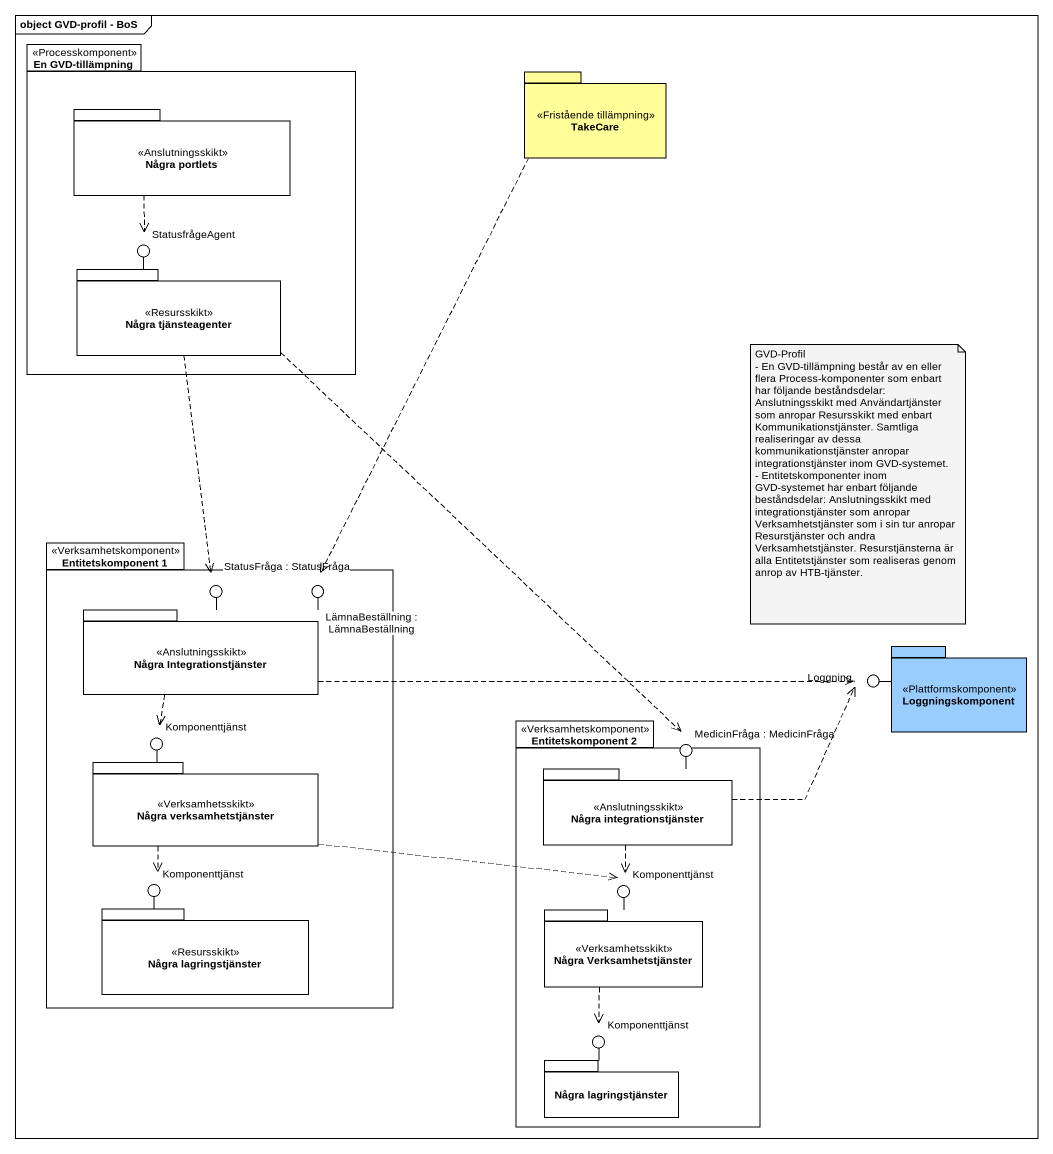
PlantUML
@startuml
mainframe object GVD-profil - BoS
package "En GVD-tillämpning" as En_GVD_tillämpning <<Processkomponent>> {
  package "Några portlets" as Några_portlets <<Anslutningsskikt>> {
  }
  package "Några tjänsteagenter" as Några_tjänsteagenter <<Resursskikt>> {
  }
}
package TakeCare <<Fristående tillämpning>> #FFFE99 {
}
() StatusfrågeAgent
package "Entitetskomponent 1" as Entitetskomponent_1 <<Verksamhetskomponent>> {
  package "Några Integrationstjänster" as Några_Integrationstjänster <<Anslutningsskikt>> {
  }
  package "Några verksamhetstjänster" as Några_verksamhetstjänster <<Verksamhetsskikt>> {
  }
  package "Några lagringstjänster" as Några_lagringstjänster <<Resursskikt>> {
  }
}
() "StatusFråga : StatusFråga" as StatusFråga
() "LämnaBeställning : LämnaBeställning" as LämnaBeställning
package Loggningskomponent <<Plattformskomponent>> #99CCFF {
}
() Loggning #99CCFF
() Komponenttjänst
package "Entitetskomponent 2" as Entitetskomponent_2 <<Verksamhetskomponent>> {
  package "Några integrationstjänster" as Några_integrationstjänster <<Anslutningsskikt>> {
  }
  package "Några Verksamhetstjänster" as Några_Verksamhetstjänster <<Verksamhetsskikt>> {
  }
  package "Några lagringstjänster" as Några_lagringstjänster_2 {
  }
}
() "MedicinFråga : MedicinFråga" as MedicinFråga
() "Komponenttjänst" as Komponenttjänst_2
() "Komponenttjänst" as Komponenttjänst_3
() "Komponenttjänst" as Komponenttjänst_4
Några_tjänsteagenter -up- StatusfrågeAgent
Några_Integrationstjänster -up- StatusFråga
Några_Integrationstjänster -right- LämnaBeställning
Loggningskomponent -left- Loggning
Några_verksamhetstjänster -up- Komponenttjänst
Några_integrationstjänster -up- MedicinFråga
Några_lagringstjänster -up- Komponenttjänst_2
Några_Verksamhetstjänster -up- Komponenttjänst_3
Några_lagringstjänster_2 -up- Komponenttjänst_4
TakeCare ..> LämnaBeställning
Några_portlets ..> StatusfrågeAgent
Några_tjänsteagenter ..> StatusFråga
Några_tjänsteagenter ..> MedicinFråga
Några_Integrationstjänster .right.> Loggning
Några_Integrationstjänster ..> Komponenttjänst
Några_verksamhetstjänster ..> Komponenttjänst_2
Några_verksamhetstjänster .right.> Komponenttjänst_3
Några_integrationstjänster .right.> Loggning
Några_integrationstjänster ..> Komponenttjänst_3
Några_Verksamhetstjänster ..> Komponenttjänst_4
note as N1
  GVD-Profil
  - En GVD-tillämpning består av en eller flera Process-komponenter som enbart har följande beståndsdelar: Anslutningsskikt med Användartjänster som anropar Resursskikt med enbart Kommunikationstjänster. Samtliga realiseringar av dessa kommunikationstjänster anropar integrationstjänster inom GVD-systemet.
  - Entitetskomponenter inom GVD-systemet har enbart följande beståndsdelar: Anslutningsskikt med integrationstjänster som anropar Verksamhetstjänster som i sin tur anropar Resurstjänster och andra Verksamhetstjänster. Resurstjänsterna är alla Entitetstjänster som realiseras genom anrop av HTB-tjänster.
end note
@enduml
